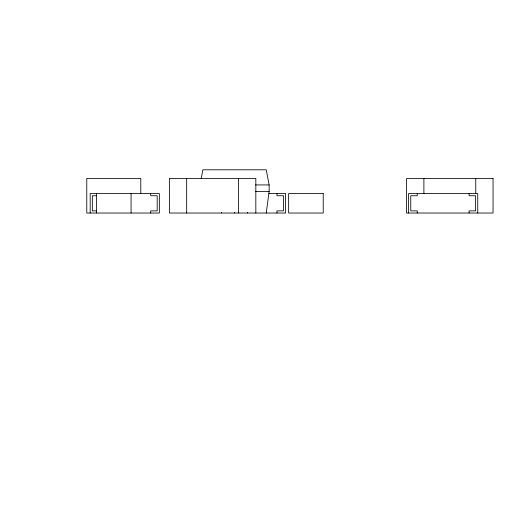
<?xml version="1.0" encoding="UTF-8"?>
<svg xmlns="http://www.w3.org/2000/svg" width="519" height="519" viewBox="0 0 519 519"><rect width="100%" height="100%" fill="white"/><g stroke="black" fill="none" stroke-linecap="round" stroke-linejoin="round"><path stroke-width="0.78" d="M266.241 213.03L269.14 191.42L269.14 184.933L266.241 169.804L202.877 169.804L201.197 178.562M255.53 184.933L269.14 184.933M255.53 191.42L269.14 191.42M268.861 193.581L285.606 193.581L285.606 213.03L169.376 213.03L169.376 178.452L255.828 178.452L255.828 213.03M96.398 195.741L92.343 195.741L92.343 210.87L96.398 210.87M477.746 213.03L477.746 193.581L408.589 193.581L408.589 213.03M475.761 178.452L475.761 193.581M469.105 193.581L469.105 195.741L475.586 195.741L475.586 210.87L469.105 210.87L469.105 213.03M423.887 178.452L423.887 193.581M417.231 193.581L417.231 195.741L410.75 195.741L410.75 210.87L417.231 210.87L417.231 213.03M276.964 193.581L276.964 195.741L283.445 195.741L283.445 210.87L276.964 210.87L276.964 213.03M247.524 212.349L247.524 213.03M238.532 178.452L238.532 213.03M234.556 212.349L234.556 213.03M221.594 212.349L221.594 213.03M186.665 178.452L186.665 213.03M150.698 193.581L150.698 195.741L157.186 195.741L157.186 210.87L150.698 210.87L150.698 213.03M140.798 193.73L140.798 178.452L86.77 178.452L86.77 213.03L159.346 213.03L159.346 193.581L90.183 193.581L90.183 213.03M131.073 193.581L131.073 213.03M96.495 193.581L96.495 213.03M493.05 178.452L406.598 178.452L406.598 213.03L493.05 213.03L493.05 178.452M323.214 193.581L288.635 193.581L288.635 213.03L323.214 213.03L323.214 193.581"/></g></svg>
